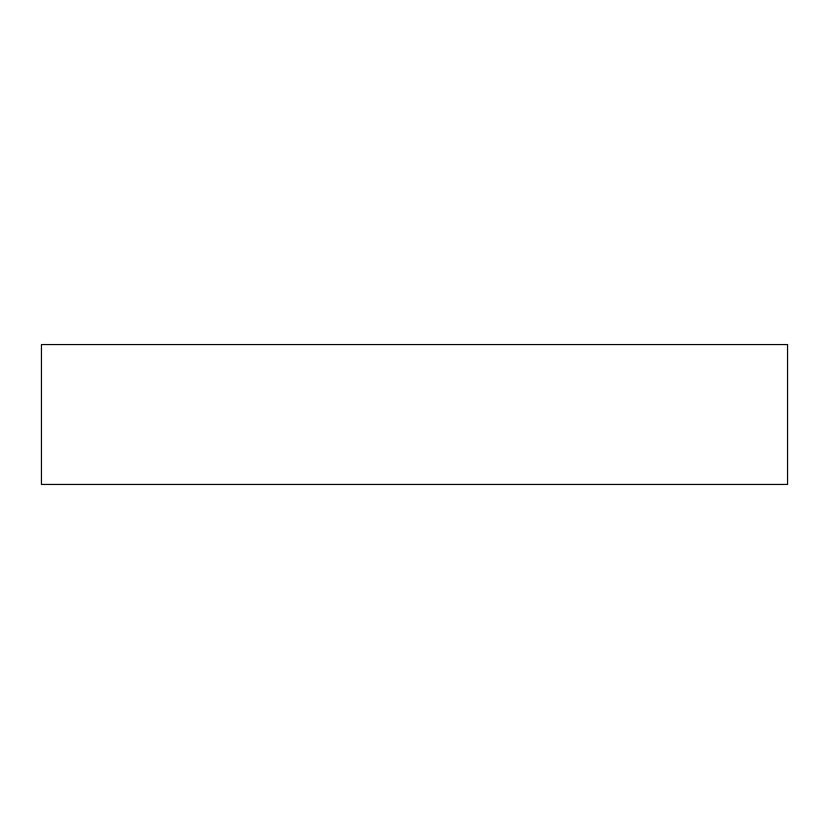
<?xml version="1.0" encoding="UTF-8"?>
<svg xmlns="http://www.w3.org/2000/svg" width="829" height="829" viewBox="0 0 829 829"><rect width="100%" height="100%" fill="white"/><g stroke="black" fill="none" stroke-linecap="round" stroke-linejoin="round"><path stroke-width="1.24" d="M787.55 344.553L41.45 344.553L41.45 484.447L787.55 484.447L787.55 344.553"/></g></svg>
